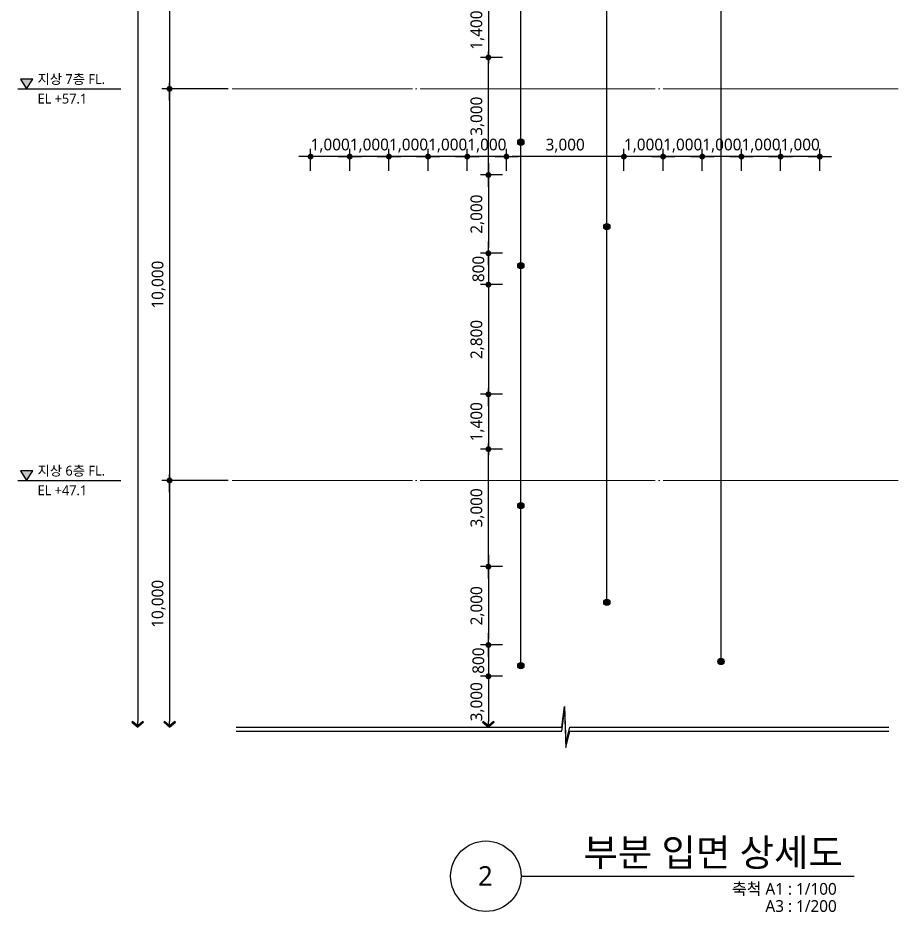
# Model space of a CAD drawing. Header units: millimetres. Extents: x -420989 to -259189, y -1306565 to -1134794.
# Drawn here: x -315923 to -293450, y -1306565 to -1283733 of the extents above; entities that cross this region are included whole.
import ezdxf
from ezdxf.enums import TextEntityAlignment as Align

# ---------------------------------------------------------------- set-up
doc = ezdxf.new("R2010")
doc.units = ezdxf.units.MM
doc.header["$LTSCALE"] = 100
doc.header["$MEASUREMENT"] = 0
doc.linetypes.add('CEN', pattern=[62, 60, -1, 0, -1])
doc.layers.get('0').update_dxf_attribs({"linetype": 'CONTINUOUS'})
for name, color, linetype in [('7-지시선', 7, 'CONTINUOUS'), ('A-DIMS', 7, 'CONTINUOUS'), ('AA-SYMB', 1, 'CONTINUOUS'), ('SYMB', 7, 'CONTINUOUS'), ('TEXT', 4, 'CONTINUOUS')]:
    doc.layers.add(name, color=color, linetype=linetype)
for name, color, linetype, lineweight in [('A-AXIS-LINE', 1, 'CEN', 15), ('A-MKXX-SYMB', 7, 'CONTINUOUS', 25), ('A-XXXX-SYMB', 7, 'CONTINUOUS', 25), ('A-XXXX-TXT1', 3, 'CONTINUOUS', 25)]:
    doc.layers.add(name, color=color, linetype=linetype, lineweight=lineweight)
doc.styles.add('HY울릉도L', font='')
doc.styles.add('맑은고딕', font='malgun.ttf')
doc.styles.get('HY울릉도L').set_extended_font_data('HYwulM')
doc.dimstyles.new('CDIM', dxfattribs={"dimtxt": 3, "dimasz": 1.5, "dimexe": 2, "dimexo": 1, "dimgap": 1, "dimtad": 1, "dimdec": 0, "dimrnd": 0.5, "dimzin": 0, "dimdsep": 32, "dimlunit": 6, "dimtxsty": 'HY울릉도L', "dimblk1": '_CIDOT', "dimblk2": '_CIDOT', "dimsah": 1, "dimcen": 5.5, "dimclrd": 2, "dimclre": 2, "dimclrt": 7, "dimadec": 0, "dimazin": 0, "dimtfac": 1, "dimtdec": 0, "dimtix": 1, "dimtmove": 2, "dimatfit": 1, "dimldrblk": '_CIDOT', "dimfxl": 1, "dimtolj": 1, "dimtzin": 0, "dimlwd": -1, "dimarcsym": 0})

# ---------------------------------------------------------------- blocks, each defined once
blk = doc.blocks.new('입단면LEVEL1')
at = {"layer": 'SYMB', "linetype": 'ByBlock'}
blk.add_line((0, 0), (26.26, 0), dxfattribs=at)
blk.add_lwpolyline([(0.64, 2.5), (2.24, 0), (3.84, 2.5)], close=True, dxfattribs=at)
blk.add_solid([(0.64, 2.5), (3.84, 2.5), (2.24, 0)], dxfattribs=at)
at = {"layer": 'TEXT', "style": '맑은고딕'}
for tag, p in [('층레벨', (5.03, 1.28)), ('LEVEL', (5.85, -2.99))]:
    blk.add_attdef(tag, p, '', height=2.5, dxfattribs=at)
blk = doc.blocks.new('_CIDOT')
at = {"color": 0, "linetype": 'ByBlock'}
blk.add_line((2, 0), (-1, 0), dxfattribs=at)
at = {"color": 0, "linetype": 'ByBlock', "const_width": 0.5}
blk.add_lwpolyline([(-0.25, 0, 1), (0.25, 0, 1)], format="xyb", close=True, dxfattribs=at)
blk = doc.blocks.new('ARROW2')
blk.add_lwpolyline([(-1, 0.87), (-0.26, 0), (-1, -0.87), (-0.85, -1), (0, 0), (-0.85, 1)], close=True)
for points in [[(-1, 0.87), (-0.85, 1), (-0.26, 0), (0, 0)], [(-0.26, 0), (0, 0), (-1, -0.87), (-0.85, -1)]]:
    blk.add_solid(points)
at = {"layer": 'A-XXXX-SYMB'}
blk.add_line((0, 0), (-1, 0), dxfattribs=at)
blk = doc.blocks.new('*D319')
at = {"layer": 'A-DIMS', "lineweight": -2, "transparency": 16777216}
blk.add_line((-310563, -1260295), (-313063, -1260295), dxfattribs=at)
at = {"layer": 'A-DIMS', "transparency": 16777216}
blk.add_line((-312863, -1260445), (-312863, -1301694), dxfattribs=at)
at = {"layer": 'A-DIMS', "transparency": 16777216, "xscale": 150, "yscale": 150, "zscale": 150}
for name, p, rotation in [('_CIDOT', (-312863, -1260295), 90), ('ARROW2', (-312863, -1301844), 270)]:
    blk.add_blockref(name, p, dxfattribs=dict(at, rotation=rotation))
at = {"layer": 'A-DIMS', "color": 3, "transparency": 16777216, "insert": (-313143, -1281070), "char_height": 300, "attachment_point": 5, "rotation": 90, "style": '맑은고딕'}
blk.add_mtext('\\A1;76,500', dxfattribs=at)
blk = doc.blocks.new('*D320')
at = {"layer": 'A-DIMS', "lineweight": -2, "transparency": 16777216}
for p, q in [((-310550, -1285544), (-312250, -1285544)), ((-310550, -1295544), (-312250, -1295544))]:
    blk.add_line(p, q, dxfattribs=at)
at = {"layer": 'A-DIMS', "transparency": 16777216}
blk.add_line((-312050, -1285694), (-312050, -1295394), dxfattribs=at)
at = {"layer": 'A-DIMS', "transparency": 16777216, "xscale": 150, "yscale": 150, "zscale": 150}
for p, rotation in [((-312050, -1285544), 90), ((-312050, -1295544), 270)]:
    blk.add_blockref('_CIDOT', p, dxfattribs=dict(at, rotation=rotation))
at = {"layer": 'A-DIMS', "color": 3, "transparency": 16777216, "insert": (-312331, -1290544), "char_height": 300, "attachment_point": 5, "rotation": 90, "style": '맑은고딕'}
blk.add_mtext('\\A1;10,000', dxfattribs=at)
blk = doc.blocks.new('*D321')
at = {"layer": 'A-DIMS', "lineweight": -2, "transparency": 16777216}
for p, q in [((-310550, -1275544), (-312250, -1275544)), ((-310550, -1285544), (-312250, -1285544))]:
    blk.add_line(p, q, dxfattribs=at)
at = {"layer": 'A-DIMS', "transparency": 16777216}
blk.add_line((-312050, -1275694), (-312050, -1285394), dxfattribs=at)
at = {"layer": 'A-DIMS', "transparency": 16777216, "xscale": 150, "yscale": 150, "zscale": 150}
for p, rotation in [((-312050, -1275544), 90), ((-312050, -1285544), 270)]:
    blk.add_blockref('_CIDOT', p, dxfattribs=dict(at, rotation=rotation))
at = {"layer": 'A-DIMS', "color": 3, "transparency": 16777216, "insert": (-312331, -1280544), "char_height": 300, "attachment_point": 5, "rotation": 90, "style": '맑은고딕'}
blk.add_mtext('\\A1;10,000', dxfattribs=at)
blk = doc.blocks.new('*D322')
at = {"layer": 'A-DIMS', "lineweight": -2, "transparency": 16777216}
blk.add_line((-310550, -1295544), (-312250, -1295544), dxfattribs=at)
at = {"layer": 'A-DIMS', "transparency": 16777216}
blk.add_line((-312050, -1295694), (-312050, -1301694), dxfattribs=at)
at = {"layer": 'A-DIMS', "transparency": 16777216, "xscale": 150, "yscale": 150, "zscale": 150}
for name, p, rotation in [('_CIDOT', (-312050, -1295544), 90), ('ARROW2', (-312050, -1301844), 270)]:
    blk.add_blockref(name, p, dxfattribs=dict(at, rotation=rotation))
at = {"layer": 'A-DIMS', "color": 3, "transparency": 16777216, "insert": (-312331, -1298694), "char_height": 300, "attachment_point": 5, "rotation": 90, "style": '맑은고딕'}
blk.add_mtext('\\A1;10,000', dxfattribs=at)
blk = doc.blocks.new('*D323')
at = {"layer": 'A-DIMS', "lineweight": -2, "transparency": 16777216}
blk.add_line((-303550, -1300544), (-304111, -1300544), dxfattribs=at)
at = {"layer": 'A-DIMS', "transparency": 16777216}
blk.add_line((-303911, -1300694), (-303911, -1301694), dxfattribs=at)
at = {"layer": 'A-DIMS', "transparency": 16777216, "xscale": 150, "yscale": 150, "zscale": 150}
for name, p, rotation in [('_CIDOT', (-303911, -1300544), 90), ('ARROW2', (-303911, -1301844), 270)]:
    blk.add_blockref(name, p, dxfattribs=dict(at, rotation=rotation))
at = {"layer": 'A-DIMS', "color": 3, "transparency": 16777216, "insert": (-304191, -1301194), "char_height": 300, "attachment_point": 5, "rotation": 90, "style": '맑은고딕'}
blk.add_mtext('\\A1;3,000', dxfattribs=at)
blk = doc.blocks.new('*D340')
at = {"layer": 'A-DIMS', "lineweight": -2, "transparency": 16777216}
for p, q in [((-303550, -1290544), (-304111, -1290544)), ((-303550, -1293344), (-304111, -1293344))]:
    blk.add_line(p, q, dxfattribs=at)
at = {"layer": 'A-DIMS', "transparency": 16777216}
blk.add_line((-303911, -1290694), (-303911, -1293194), dxfattribs=at)
at = {"layer": 'A-DIMS', "transparency": 16777216, "xscale": 150, "yscale": 150, "zscale": 150}
for p, rotation in [((-303911, -1290544), 89.99934911765662), ((-303911, -1293344), 269.9993491176566)]:
    blk.add_blockref('_CIDOT', p, dxfattribs=dict(at, rotation=rotation))
at = {"layer": 'A-DIMS', "color": 3, "transparency": 16777216, "insert": (-304191, -1291944), "char_height": 300, "attachment_point": 5, "rotation": 89.9993, "style": '맑은고딕'}
blk.add_mtext('\\A1;2,800', dxfattribs=at)
blk = doc.blocks.new('*D341')
at = {"layer": 'A-DIMS', "transparency": 16777216}
for p, q in [((-303911, -1289594), (-303911, -1289444)), ((-303911, -1289744), (-303911, -1290544)), ((-303911, -1290694), (-303911, -1290844))]:
    blk.add_line(p, q, dxfattribs=at)
at = {"layer": 'A-DIMS', "lineweight": -2, "transparency": 16777216}
for p, q in [((-303550, -1289744), (-304111, -1289744)), ((-303550, -1290544), (-304111, -1290544))]:
    blk.add_line(p, q, dxfattribs=at)
at = {"layer": 'A-DIMS', "transparency": 16777216, "xscale": 150, "yscale": 150, "zscale": 150}
for p, rotation in [((-303911, -1289744), 269.9993491176566), ((-303911, -1290544), 89.9993491176566)]:
    blk.add_blockref('_CIDOT', p, dxfattribs=dict(at, rotation=rotation))
at = {"layer": 'A-DIMS', "color": 3, "transparency": 16777216, "insert": (-304166, -1290144), "char_height": 300, "attachment_point": 5, "rotation": 89.9993, "style": '맑은고딕'}
blk.add_mtext('\\A1;800', dxfattribs=at)
blk = doc.blocks.new('*D342')
at = {"layer": 'A-DIMS', "lineweight": -2, "transparency": 16777216}
for p, q in [((-303550, -1287744), (-304111, -1287744)), ((-303550, -1289744), (-304111, -1289744))]:
    blk.add_line(p, q, dxfattribs=at)
at = {"layer": 'A-DIMS', "transparency": 16777216}
blk.add_line((-303911, -1287894), (-303911, -1289594), dxfattribs=at)
at = {"layer": 'A-DIMS', "transparency": 16777216, "xscale": 150, "yscale": 150, "zscale": 150}
for p, rotation in [((-303911, -1287744), 89.99934911765662), ((-303911, -1289744), 269.9993491176566)]:
    blk.add_blockref('_CIDOT', p, dxfattribs=dict(at, rotation=rotation))
at = {"layer": 'A-DIMS', "color": 3, "transparency": 16777216, "insert": (-304191, -1288744), "char_height": 300, "attachment_point": 5, "rotation": 89.9993, "style": '맑은고딕'}
blk.add_mtext('\\A1;2,000', dxfattribs=at)
blk = doc.blocks.new('*D343')
at = {"layer": 'A-DIMS', "lineweight": -2, "transparency": 16777216}
for p, q in [((-303550, -1284744), (-304111, -1284744)), ((-303550, -1287744), (-304111, -1287744))]:
    blk.add_line(p, q, dxfattribs=at)
at = {"layer": 'A-DIMS', "transparency": 16777216}
blk.add_line((-303911, -1287594), (-303911, -1284894), dxfattribs=at)
at = {"layer": 'A-DIMS', "transparency": 16777216, "xscale": 150, "yscale": 150, "zscale": 150}
for p, rotation in [((-303911, -1284744), 90), ((-303911, -1287744), 270)]:
    blk.add_blockref('_CIDOT', p, dxfattribs=dict(at, rotation=rotation))
at = {"layer": 'A-DIMS', "color": 3, "transparency": 16777216, "insert": (-304191, -1286244), "char_height": 300, "attachment_point": 5, "rotation": 90, "style": '맑은고딕'}
blk.add_mtext('\\A1;3,000', dxfattribs=at)
blk = doc.blocks.new('*D353')
at = {"layer": 'A-DIMS', "lineweight": -2, "transparency": 16777216}
for p, q in [((-303550, -1297744), (-304111, -1297744)), ((-303550, -1299744), (-304111, -1299744))]:
    blk.add_line(p, q, dxfattribs=at)
at = {"layer": 'A-DIMS', "transparency": 16777216}
blk.add_line((-303911, -1297894), (-303911, -1299594), dxfattribs=at)
at = {"layer": 'A-DIMS', "transparency": 16777216, "xscale": 150, "yscale": 150, "zscale": 150}
for p, rotation in [((-303911, -1297744), 89.99934911765662), ((-303911, -1299744), 269.9993491176566)]:
    blk.add_blockref('_CIDOT', p, dxfattribs=dict(at, rotation=rotation))
at = {"layer": 'A-DIMS', "color": 3, "transparency": 16777216, "insert": (-304191, -1298744), "char_height": 300, "attachment_point": 5, "rotation": 89.9993, "style": '맑은고딕'}
blk.add_mtext('\\A1;2,000', dxfattribs=at)
blk = doc.blocks.new('*D354')
at = {"layer": 'A-DIMS', "lineweight": -2, "transparency": 16777216}
for p, q in [((-303550, -1294744), (-304111, -1294744)), ((-303550, -1297744), (-304111, -1297744))]:
    blk.add_line(p, q, dxfattribs=at)
at = {"layer": 'A-DIMS', "transparency": 16777216}
blk.add_line((-303911, -1297594), (-303911, -1294894), dxfattribs=at)
at = {"layer": 'A-DIMS', "transparency": 16777216, "xscale": 150, "yscale": 150, "zscale": 150}
for p, rotation in [((-303911, -1294744), 90), ((-303911, -1297744), 270)]:
    blk.add_blockref('_CIDOT', p, dxfattribs=dict(at, rotation=rotation))
at = {"layer": 'A-DIMS', "color": 3, "transparency": 16777216, "insert": (-304191, -1296244), "char_height": 300, "attachment_point": 5, "rotation": 90, "style": '맑은고딕'}
blk.add_mtext('\\A1;3,000', dxfattribs=at)
blk = doc.blocks.new('*D355')
at = {"layer": 'A-DIMS', "lineweight": -2, "transparency": 16777216}
for p, q in [((-303550, -1293344), (-304111, -1293344)), ((-303550, -1294744), (-304111, -1294744))]:
    blk.add_line(p, q, dxfattribs=at)
at = {"layer": 'A-DIMS', "transparency": 16777216}
blk.add_line((-303911, -1293494), (-303911, -1294594), dxfattribs=at)
at = {"layer": 'A-DIMS', "transparency": 16777216, "xscale": 150, "yscale": 150, "zscale": 150}
for p, rotation in [((-303911, -1293344), 89.99934911765662), ((-303911, -1294744), 269.9993491176566)]:
    blk.add_blockref('_CIDOT', p, dxfattribs=dict(at, rotation=rotation))
at = {"layer": 'A-DIMS', "color": 3, "transparency": 16777216, "insert": (-304192, -1294044), "char_height": 300, "attachment_point": 5, "rotation": 89.9993, "style": '맑은고딕'}
blk.add_mtext('\\A1;1,400', dxfattribs=at)
blk = doc.blocks.new('*D356')
at = {"layer": 'A-DIMS', "lineweight": -2, "transparency": 16777216}
for p, q in [((-303550, -1283344), (-304111, -1283344)), ((-303550, -1284744), (-304111, -1284744))]:
    blk.add_line(p, q, dxfattribs=at)
at = {"layer": 'A-DIMS', "transparency": 16777216}
blk.add_line((-303911, -1283494), (-303911, -1284594), dxfattribs=at)
at = {"layer": 'A-DIMS', "transparency": 16777216, "xscale": 150, "yscale": 150, "zscale": 150}
for p, rotation in [((-303911, -1283344), 89.99934911765662), ((-303911, -1284744), 269.9993491176566)]:
    blk.add_blockref('_CIDOT', p, dxfattribs=dict(at, rotation=rotation))
at = {"layer": 'A-DIMS', "color": 3, "transparency": 16777216, "insert": (-304192, -1284044), "char_height": 300, "attachment_point": 5, "rotation": 89.9993, "style": '맑은고딕'}
blk.add_mtext('\\A1;1,400', dxfattribs=at)
blk = doc.blocks.new('*D427')
at = {"layer": 'A-DIMS', "transparency": 16777216}
for p, q in [((-303911, -1299594), (-303911, -1299444)), ((-303911, -1299744), (-303911, -1300544)), ((-303911, -1300694), (-303911, -1300844))]:
    blk.add_line(p, q, dxfattribs=at)
at = {"layer": 'A-DIMS', "lineweight": -2, "transparency": 16777216}
for p, q in [((-303550, -1299744), (-304111, -1299744)), ((-303550, -1300544), (-304111, -1300544))]:
    blk.add_line(p, q, dxfattribs=at)
at = {"layer": 'A-DIMS', "transparency": 16777216, "xscale": 150, "yscale": 150, "zscale": 150}
for p, rotation in [((-303911, -1299744), 269.9993491176566), ((-303911, -1300544), 89.9993491176566)]:
    blk.add_blockref('_CIDOT', p, dxfattribs=dict(at, rotation=rotation))
at = {"layer": 'A-DIMS', "color": 3, "transparency": 16777216, "insert": (-304166, -1300144), "char_height": 300, "attachment_point": 5, "rotation": 89.9993, "style": '맑은고딕'}
blk.add_mtext('\\A1;800', dxfattribs=at)
blk = doc.blocks.new('*D428')
at = {"layer": 'A-DIMS', "lineweight": -2, "transparency": 16777216}
for p, q in [((-300450, -1287634), (-300450, -1287074)), ((-299450, -1287634), (-299450, -1287074))]:
    blk.add_line(p, q, dxfattribs=at)
at = {"layer": 'A-DIMS', "transparency": 16777216}
for p, q in [((-300600, -1287274), (-300750, -1287274)), ((-299450, -1287274), (-300450, -1287274)), ((-299300, -1287274), (-299150, -1287274))]:
    blk.add_line(p, q, dxfattribs=at)
at = {"layer": 'A-DIMS', "transparency": 16777216, "xscale": 150, "yscale": 150, "zscale": 150}
blk.add_blockref('_CIDOT', (-300450, -1287274), dxfattribs=at)
at = {"layer": 'A-DIMS', "transparency": 16777216, "xscale": 150, "yscale": 150, "zscale": 150, "rotation": 180}
blk.add_blockref('_CIDOT', (-299450, -1287274), dxfattribs=at)
at = {"layer": 'A-DIMS', "color": 3, "transparency": 16777216, "insert": (-299950, -1286993), "char_height": 300, "attachment_point": 5, "style": '맑은고딕'}
blk.add_mtext('\\A1;1,000', dxfattribs=at)
blk = doc.blocks.new('*D429')
at = {"layer": 'A-DIMS', "lineweight": -2, "transparency": 16777216}
for p, q in [((-299450, -1287634), (-299450, -1287074)), ((-298450, -1287634), (-298450, -1287074))]:
    blk.add_line(p, q, dxfattribs=at)
at = {"layer": 'A-DIMS', "transparency": 16777216}
for p, q in [((-299600, -1287274), (-299750, -1287274)), ((-298450, -1287274), (-299450, -1287274)), ((-298300, -1287274), (-298150, -1287274))]:
    blk.add_line(p, q, dxfattribs=at)
at = {"layer": 'A-DIMS', "transparency": 16777216, "xscale": 150, "yscale": 150, "zscale": 150}
blk.add_blockref('_CIDOT', (-299450, -1287274), dxfattribs=at)
at = {"layer": 'A-DIMS', "transparency": 16777216, "xscale": 150, "yscale": 150, "zscale": 150, "rotation": 180}
blk.add_blockref('_CIDOT', (-298450, -1287274), dxfattribs=at)
at = {"layer": 'A-DIMS', "color": 3, "transparency": 16777216, "insert": (-298950, -1286993), "char_height": 300, "attachment_point": 5, "style": '맑은고딕'}
blk.add_mtext('\\A1;1,000', dxfattribs=at)
blk = doc.blocks.new('*D430')
at = {"layer": 'A-DIMS', "lineweight": -2, "transparency": 16777216}
for p, q in [((-298450, -1287634), (-298450, -1287074)), ((-297450, -1287634), (-297450, -1287074))]:
    blk.add_line(p, q, dxfattribs=at)
at = {"layer": 'A-DIMS', "transparency": 16777216}
for p, q in [((-298600, -1287274), (-298750, -1287274)), ((-297450, -1287274), (-298450, -1287274)), ((-297300, -1287274), (-297150, -1287274))]:
    blk.add_line(p, q, dxfattribs=at)
at = {"layer": 'A-DIMS', "transparency": 16777216, "xscale": 150, "yscale": 150, "zscale": 150}
blk.add_blockref('_CIDOT', (-298450, -1287274), dxfattribs=at)
at = {"layer": 'A-DIMS', "transparency": 16777216, "xscale": 150, "yscale": 150, "zscale": 150, "rotation": 180}
blk.add_blockref('_CIDOT', (-297450, -1287274), dxfattribs=at)
at = {"layer": 'A-DIMS', "color": 3, "transparency": 16777216, "insert": (-297950, -1286993), "char_height": 300, "attachment_point": 5, "style": '맑은고딕'}
blk.add_mtext('\\A1;1,000', dxfattribs=at)
blk = doc.blocks.new('*D431')
at = {"layer": 'A-DIMS', "lineweight": -2, "transparency": 16777216}
for p, q in [((-297450, -1287634), (-297450, -1287074)), ((-296450, -1287634), (-296450, -1287074))]:
    blk.add_line(p, q, dxfattribs=at)
at = {"layer": 'A-DIMS', "transparency": 16777216}
for p, q in [((-297600, -1287274), (-297750, -1287274)), ((-296450, -1287274), (-297450, -1287274)), ((-296300, -1287274), (-296150, -1287274))]:
    blk.add_line(p, q, dxfattribs=at)
at = {"layer": 'A-DIMS', "transparency": 16777216, "xscale": 150, "yscale": 150, "zscale": 150}
blk.add_blockref('_CIDOT', (-297450, -1287274), dxfattribs=at)
at = {"layer": 'A-DIMS', "transparency": 16777216, "xscale": 150, "yscale": 150, "zscale": 150, "rotation": 180}
blk.add_blockref('_CIDOT', (-296450, -1287274), dxfattribs=at)
at = {"layer": 'A-DIMS', "color": 3, "transparency": 16777216, "insert": (-296950, -1286993), "char_height": 300, "attachment_point": 5, "style": '맑은고딕'}
blk.add_mtext('\\A1;1,000', dxfattribs=at)
blk = doc.blocks.new('*D432')
at = {"layer": 'A-DIMS', "lineweight": -2, "transparency": 16777216}
for p, q in [((-296450, -1287634), (-296450, -1287074)), ((-295450, -1287634), (-295450, -1287074))]:
    blk.add_line(p, q, dxfattribs=at)
at = {"layer": 'A-DIMS', "transparency": 16777216}
for p, q in [((-296600, -1287274), (-296750, -1287274)), ((-295450, -1287274), (-296450, -1287274)), ((-295300, -1287274), (-295150, -1287274))]:
    blk.add_line(p, q, dxfattribs=at)
at = {"layer": 'A-DIMS', "transparency": 16777216, "xscale": 150, "yscale": 150, "zscale": 150}
blk.add_blockref('_CIDOT', (-296450, -1287274), dxfattribs=at)
at = {"layer": 'A-DIMS', "transparency": 16777216, "xscale": 150, "yscale": 150, "zscale": 150, "rotation": 180}
blk.add_blockref('_CIDOT', (-295450, -1287274), dxfattribs=at)
at = {"layer": 'A-DIMS', "color": 3, "transparency": 16777216, "insert": (-295950, -1286993), "char_height": 300, "attachment_point": 5, "style": '맑은고딕'}
blk.add_mtext('\\A1;1,000', dxfattribs=at)
blk = doc.blocks.new('*D433')
at = {"layer": 'A-DIMS', "lineweight": -2, "transparency": 16777216}
for p, q in [((-305450, -1287634), (-305450, -1287074)), ((-304450, -1287634), (-304450, -1287074))]:
    blk.add_line(p, q, dxfattribs=at)
at = {"layer": 'A-DIMS', "transparency": 16777216}
for p, q in [((-305600, -1287274), (-305750, -1287274)), ((-304450, -1287274), (-305450, -1287274)), ((-304300, -1287274), (-304150, -1287274))]:
    blk.add_line(p, q, dxfattribs=at)
at = {"layer": 'A-DIMS', "transparency": 16777216, "xscale": 150, "yscale": 150, "zscale": 150}
blk.add_blockref('_CIDOT', (-305450, -1287274), dxfattribs=at)
at = {"layer": 'A-DIMS', "transparency": 16777216, "xscale": 150, "yscale": 150, "zscale": 150, "rotation": 180}
blk.add_blockref('_CIDOT', (-304450, -1287274), dxfattribs=at)
at = {"layer": 'A-DIMS', "color": 3, "transparency": 16777216, "insert": (-304950, -1286993), "char_height": 300, "attachment_point": 5, "style": '맑은고딕'}
blk.add_mtext('\\A1;1,000', dxfattribs=at)
blk = doc.blocks.new('*D434')
at = {"layer": 'A-DIMS', "lineweight": -2, "transparency": 16777216}
for p, q in [((-304450, -1287634), (-304450, -1287074)), ((-303450, -1287634), (-303450, -1287074))]:
    blk.add_line(p, q, dxfattribs=at)
at = {"layer": 'A-DIMS', "transparency": 16777216}
for p, q in [((-304600, -1287274), (-304750, -1287274)), ((-303450, -1287274), (-304450, -1287274)), ((-303300, -1287274), (-303150, -1287274))]:
    blk.add_line(p, q, dxfattribs=at)
at = {"layer": 'A-DIMS', "transparency": 16777216, "xscale": 150, "yscale": 150, "zscale": 150}
blk.add_blockref('_CIDOT', (-304450, -1287274), dxfattribs=at)
at = {"layer": 'A-DIMS', "transparency": 16777216, "xscale": 150, "yscale": 150, "zscale": 150, "rotation": 180}
blk.add_blockref('_CIDOT', (-303450, -1287274), dxfattribs=at)
at = {"layer": 'A-DIMS', "color": 3, "transparency": 16777216, "insert": (-303950, -1286993), "char_height": 300, "attachment_point": 5, "style": '맑은고딕'}
blk.add_mtext('\\A1;1,000', dxfattribs=at)
blk = doc.blocks.new('*D435')
at = {"layer": 'A-DIMS', "lineweight": -2, "transparency": 16777216}
for p, q in [((-303450, -1287634), (-303450, -1287074)), ((-300450, -1287634), (-300450, -1287074))]:
    blk.add_line(p, q, dxfattribs=at)
at = {"layer": 'A-DIMS', "transparency": 16777216}
blk.add_line((-300600, -1287274), (-303300, -1287274), dxfattribs=at)
at = {"layer": 'A-DIMS', "transparency": 16777216, "xscale": 150, "yscale": 150, "zscale": 150, "rotation": 180}
blk.add_blockref('_CIDOT', (-303450, -1287274), dxfattribs=at)
at = {"layer": 'A-DIMS', "transparency": 16777216, "xscale": 150, "yscale": 150, "zscale": 150}
blk.add_blockref('_CIDOT', (-300450, -1287274), dxfattribs=at)
at = {"layer": 'A-DIMS', "color": 3, "transparency": 16777216, "insert": (-301950, -1286994), "char_height": 300, "attachment_point": 5, "style": '맑은고딕'}
blk.add_mtext('\\A1;3,000', dxfattribs=at)
blk = doc.blocks.new('*D436')
at = {"layer": 'A-DIMS', "lineweight": -2, "transparency": 16777216}
for p, q in [((-308450, -1287634), (-308450, -1287074)), ((-307450, -1287634), (-307450, -1287074))]:
    blk.add_line(p, q, dxfattribs=at)
at = {"layer": 'A-DIMS', "transparency": 16777216}
for p, q in [((-308600, -1287274), (-308750, -1287274)), ((-307450, -1287274), (-308450, -1287274)), ((-307300, -1287274), (-307150, -1287274))]:
    blk.add_line(p, q, dxfattribs=at)
at = {"layer": 'A-DIMS', "transparency": 16777216, "xscale": 150, "yscale": 150, "zscale": 150}
blk.add_blockref('_CIDOT', (-308450, -1287274), dxfattribs=at)
at = {"layer": 'A-DIMS', "transparency": 16777216, "xscale": 150, "yscale": 150, "zscale": 150, "rotation": 180}
blk.add_blockref('_CIDOT', (-307450, -1287274), dxfattribs=at)
at = {"layer": 'A-DIMS', "color": 3, "transparency": 16777216, "insert": (-307950, -1286993), "char_height": 300, "attachment_point": 5, "style": '맑은고딕'}
blk.add_mtext('\\A1;1,000', dxfattribs=at)
blk = doc.blocks.new('*D437')
at = {"layer": 'A-DIMS', "lineweight": -2, "transparency": 16777216}
for p, q in [((-307450, -1287634), (-307450, -1287074)), ((-306450, -1287634), (-306450, -1287074))]:
    blk.add_line(p, q, dxfattribs=at)
at = {"layer": 'A-DIMS', "transparency": 16777216}
for p, q in [((-307600, -1287274), (-307750, -1287274)), ((-306450, -1287274), (-307450, -1287274)), ((-306300, -1287274), (-306150, -1287274))]:
    blk.add_line(p, q, dxfattribs=at)
at = {"layer": 'A-DIMS', "transparency": 16777216, "xscale": 150, "yscale": 150, "zscale": 150}
blk.add_blockref('_CIDOT', (-307450, -1287274), dxfattribs=at)
at = {"layer": 'A-DIMS', "transparency": 16777216, "xscale": 150, "yscale": 150, "zscale": 150, "rotation": 180}
blk.add_blockref('_CIDOT', (-306450, -1287274), dxfattribs=at)
at = {"layer": 'A-DIMS', "color": 3, "transparency": 16777216, "insert": (-306950, -1286993), "char_height": 300, "attachment_point": 5, "style": '맑은고딕'}
blk.add_mtext('\\A1;1,000', dxfattribs=at)
blk = doc.blocks.new('*D438')
at = {"layer": 'A-DIMS', "lineweight": -2, "transparency": 16777216}
for p, q in [((-306450, -1287634), (-306450, -1287074)), ((-305450, -1287634), (-305450, -1287074))]:
    blk.add_line(p, q, dxfattribs=at)
at = {"layer": 'A-DIMS', "transparency": 16777216}
for p, q in [((-306600, -1287274), (-306750, -1287274)), ((-305450, -1287274), (-306450, -1287274)), ((-305300, -1287274), (-305150, -1287274))]:
    blk.add_line(p, q, dxfattribs=at)
at = {"layer": 'A-DIMS', "transparency": 16777216, "xscale": 150, "yscale": 150, "zscale": 150}
blk.add_blockref('_CIDOT', (-306450, -1287274), dxfattribs=at)
at = {"layer": 'A-DIMS', "transparency": 16777216, "xscale": 150, "yscale": 150, "zscale": 150, "rotation": 180}
blk.add_blockref('_CIDOT', (-305450, -1287274), dxfattribs=at)
at = {"layer": 'A-DIMS', "color": 3, "transparency": 16777216, "insert": (-305950, -1286993), "char_height": 300, "attachment_point": 5, "style": '맑은고딕'}
blk.add_mtext('\\A1;1,000', dxfattribs=at)

msp = doc.modelspace()

# ---------------------------------------------------------------- hatches: boundary and pattern name
at = {"layer": 'A-MKXX-SYMB'}
h = msp.add_hatch(color=256, dxfattribs=at)
edge = h.paths.add_edge_path()
edge.add_arc((-303082.8, -1286905), 80, 0, 360)
h = msp.add_hatch(color=256, dxfattribs=at)
edge = h.paths.add_edge_path()
edge.add_arc((-300886.1, -1289062.2), 80, 0, 360)
h = msp.add_hatch(color=256, dxfattribs=at)
edge = h.paths.add_edge_path()
edge.add_arc((-303082.8, -1290059.4), 80, 0, 360)
h = msp.add_hatch(color=256, dxfattribs=at)
edge = h.paths.add_edge_path()
edge.add_arc((-303082.8, -1296185.9), 80, 0, 360)
h = msp.add_hatch(color=256, dxfattribs=at)
edge = h.paths.add_edge_path()
edge.add_arc((-300886.1, -1298654.7), 80, 0, 360)
h = msp.add_hatch(color=256, dxfattribs=at)
edge = h.paths.add_edge_path()
edge.add_arc((-303082.8, -1300274.4), 80, 0, 360)
h = msp.add_hatch(color=256, dxfattribs=at)
edge = h.paths.add_edge_path()
edge.add_arc((-297969.3, -1300166), 80, 0, 360)

# ---------------------------------------------------------------- linework, layer by layer
at = {"layer": '7-지시선'}
for points in [[(-300886.1, -1298654.7), (-300886.1, -1257160.8), (-301486.1, -1257160.8)], [(-303082.8, -1300274.4), (-303082.8, -1257760.8), (-303682.8, -1257760.8)], [(-297969.3, -1300162.1), (-297969.3, -1257760.8), (-297369.3, -1257760.8)]]:
    msp.add_lwpolyline(points, dxfattribs=at)
at = {"layer": 'A-AXIS-LINE'}
for p, q in [((-293450.3, -1285544.2), (-310450.3, -1285544.2)), ((-293450.3, -1295544.2), (-310450.3, -1295544.2))]:
    msp.add_line(p, q, dxfattribs=at)
at = {"layer": 'A-MKXX-SYMB'}
for centre in [(-303082.8, -1286905), (-300886.1, -1289062.2), (-303082.8, -1290059.4), (-303082.8, -1296185.9), (-300886.1, -1298654.7), (-303082.8, -1300274.4), (-297969.3, -1300166)]:
    msp.add_circle(centre, 80, dxfattribs=at)
at = {"layer": 'A-XXXX-SYMB'}
msp.add_line((-303074.2, -1305648.9), (-294575.7, -1305648.9), dxfattribs=at)
msp.add_circle((-303974.2, -1305648.9), 900, dxfattribs=at)
at = {"layer": 'AA-SYMB'}
for points in [[(-310346.6, -1301844.2), (-302036.5, -1301844.2), (-301969.1, -1301311.8), (-301935.5, -1302265.5), (-301828.9, -1301844.2), (-293687.2, -1301844.2)], [(-310346.6, -1301944.2), (-302036.5, -1301944.2), (-301969.1, -1301411.8), (-301935.5, -1302365.5), (-301828.9, -1301944.2), (-293687.2, -1301944.2)]]:
    msp.add_lwpolyline(points, dxfattribs=at)

# ---------------------------------------------------------------- block references
at = {"layer": 'TEXT'}
ref = msp.add_blockref('입단면LEVEL1', (-315922.7, -1285544.2), dxfattribs=dict(at, xscale=100, yscale=100, zscale=100))
ref.add_attrib('층레벨', ' 지상 7층 FL.', (-315506, -1285419.2, 0), dxfattribs={"height": 250, "style": '맑은고딕'})
ref.add_attrib('LEVEL', ' EL +57.1', (-315506, -1285919.2, 0), dxfattribs={"height": 250, "style": '맑은고딕'})
ref = msp.add_blockref('입단면LEVEL1', (-315922.7, -1295544.2), dxfattribs=dict(at, xscale=100, yscale=100, zscale=100))
ref.add_attrib('층레벨', ' 지상 6층 FL.', (-315506, -1295419.2, 0), dxfattribs={"height": 250, "style": '맑은고딕'})
ref.add_attrib('LEVEL', ' EL +47.1', (-315506, -1295919.2, 0), dxfattribs={"height": 250, "style": '맑은고딕'})

# ---------------------------------------------------------------- texts
at = {"layer": 'A-XXXX-TXT1', "style": '맑은고딕'}
msp.add_text('부분 입면 상세도', height=700, dxfattribs=at).set_placement((-294861.5, -1305603.7), align=Align.BOTTOM_RIGHT)
msp.add_text('2', height=500, dxfattribs=at).set_placement((-303985.8, -1305638.3), align=Align.MIDDLE)
for s, p in [('축척 A1 : 1/100', (-295017.3, -1305821.2)), ('A3 : 1/200', (-295017.3, -1306259.1))]:
    msp.add_text(s, height=300, dxfattribs=at).set_placement(p, align=Align.TOP_RIGHT)

# ---------------------------------------------------------------- dimensions: what is measured, and where the dimension line sits
at = {"layer": 'A-DIMS'}
for base, p1, p2, text, picture, middle in [((-312863.1, -1301844.2), (-310463.1, -1260294.8), (-310450.3, -1301844.2), '76,500', '*D319', (-313143.2, -1281069.5)), ((-312050.3, -1301844.2), (-310450.3, -1295544.2), (-310450.3, -1301844.2), '10,000', '*D322', (-312331.3, -1298694.2)), ((-303910.8, -1301844.2), (-303450.3, -1300544.2), (-303450.3, -1301844.2), '3,000', '*D323', (-304191, -1301194.2))]:
    dim = msp.add_linear_dim(base=base, p1=p1, p2=p2, angle=270, text=text, dimstyle='CDIM', override={"dimscale": 100, "dimtxsty": '맑은고딕', "dimblk2": 'ARROW2', "dimse2": 1, "dimclrd": 256, "dimclre": 256, "dimclrt": 3}, dxfattribs=at)
    dim.commit()
    dim.dimension.update_dxf_attribs({"geometry": picture, "text_midpoint": middle})
for base, p1, p2, angle, picture, middle in [((-312050.3, -1285544.2), (-310450.3, -1275544.2), (-310450.3, -1285544.2), 270, '*D321', (-312331.3, -1280544.2)), ((-303910.9, -1284744.2), (-303450.3, -1283344.2), (-303450.3, -1284744.2), 269.99935, '*D356', (-304191.9, -1284044.2)), ((-303910.9, -1284744.2), (-303450.3, -1287744.2), (-303450.3, -1284744.2), 90, '*D343', (-304191.1, -1286244.2)), ((-312050.3, -1295544.2), (-310450.3, -1285544.2), (-310450.3, -1295544.2), 270, '*D320', (-312331.3, -1290544.2)), ((-308450.3, -1287273.9), (-307450.3, -1287734.4), (-308450.3, -1287734.4), 180, '*D436', (-307950.3, -1286992.9)), ((-307450.3, -1287273.9), (-306450.3, -1287734.4), (-307450.3, -1287734.4), 180, '*D437', (-306950.3, -1286992.9)), ((-306450.3, -1287273.9), (-305450.3, -1287734.4), (-306450.3, -1287734.4), 180, '*D438', (-305950.3, -1286992.9)), ((-305450.3, -1287273.9), (-304450.3, -1287734.4), (-305450.3, -1287734.4), 180, '*D433', (-304950.3, -1286992.9)), ((-304450.3, -1287273.9), (-303450.3, -1287734.4), (-304450.3, -1287734.4), 180, '*D434', (-303950.3, -1286992.9)), ((-303450.3, -1287273.9), (-300450.3, -1287734.4), (-303450.3, -1287734.4), 180, '*D435', (-301950.3, -1286993.7)), ((-300450.3, -1287273.9), (-299450.3, -1287734.4), (-300450.3, -1287734.4), 180, '*D428', (-299950.3, -1286992.9)), ((-299450.3, -1287273.9), (-298450.3, -1287734.4), (-299450.3, -1287734.4), 180, '*D429', (-298950.3, -1286992.9)), ((-298450.3, -1287273.9), (-297450.3, -1287734.4), (-298450.3, -1287734.4), 180, '*D430', (-297950.3, -1286992.9)), ((-297450.3, -1287273.9), (-296450.3, -1287734.4), (-297450.3, -1287734.4), 180, '*D431', (-296950.3, -1286992.9)), ((-296450.3, -1287273.9), (-295450.3, -1287734.4), (-296450.3, -1287734.4), 180, '*D432', (-295950.3, -1286992.9)), ((-303910.9, -1289744.2), (-303450.3, -1287744.2), (-303450.3, -1289744.2), 269.99935, '*D342', (-304191.1, -1288744.2)), ((-303910.9, -1290544.2), (-303450.3, -1289744.2), (-303450.3, -1290544.2), 269.99935, '*D341', (-304165.9, -1290144.2)), ((-303910.9, -1293344.2), (-303450.3, -1290544.2), (-303450.3, -1293344.2), 269.99935, '*D340', (-304191, -1291944.2)), ((-303910.9, -1294744.2), (-303450.3, -1293344.2), (-303450.3, -1294744.2), 269.99935, '*D355', (-304191.9, -1294044.2)), ((-303910.9, -1294744.2), (-303450.3, -1297744.2), (-303450.3, -1294744.2), 90, '*D354', (-304191.1, -1296244.2)), ((-303910.9, -1299744.2), (-303450.3, -1297744.2), (-303450.3, -1299744.2), 269.99935, '*D353', (-304191.1, -1298744.2)), ((-303910.9, -1300544.2), (-303450.3, -1299744.2), (-303450.3, -1300544.2), 269.99935, '*D427', (-304165.9, -1300144.2))]:
    dim = msp.add_linear_dim(base=base, p1=p1, p2=p2, angle=angle, dimstyle='CDIM', override={"dimscale": 100, "dimtxsty": '맑은고딕', "dimclrd": 256, "dimclre": 256, "dimclrt": 3}, dxfattribs=at)
    dim.commit()
    dim.dimension.update_dxf_attribs({"geometry": picture, "text_midpoint": middle})

doc.saveas('drawing.dxf')
